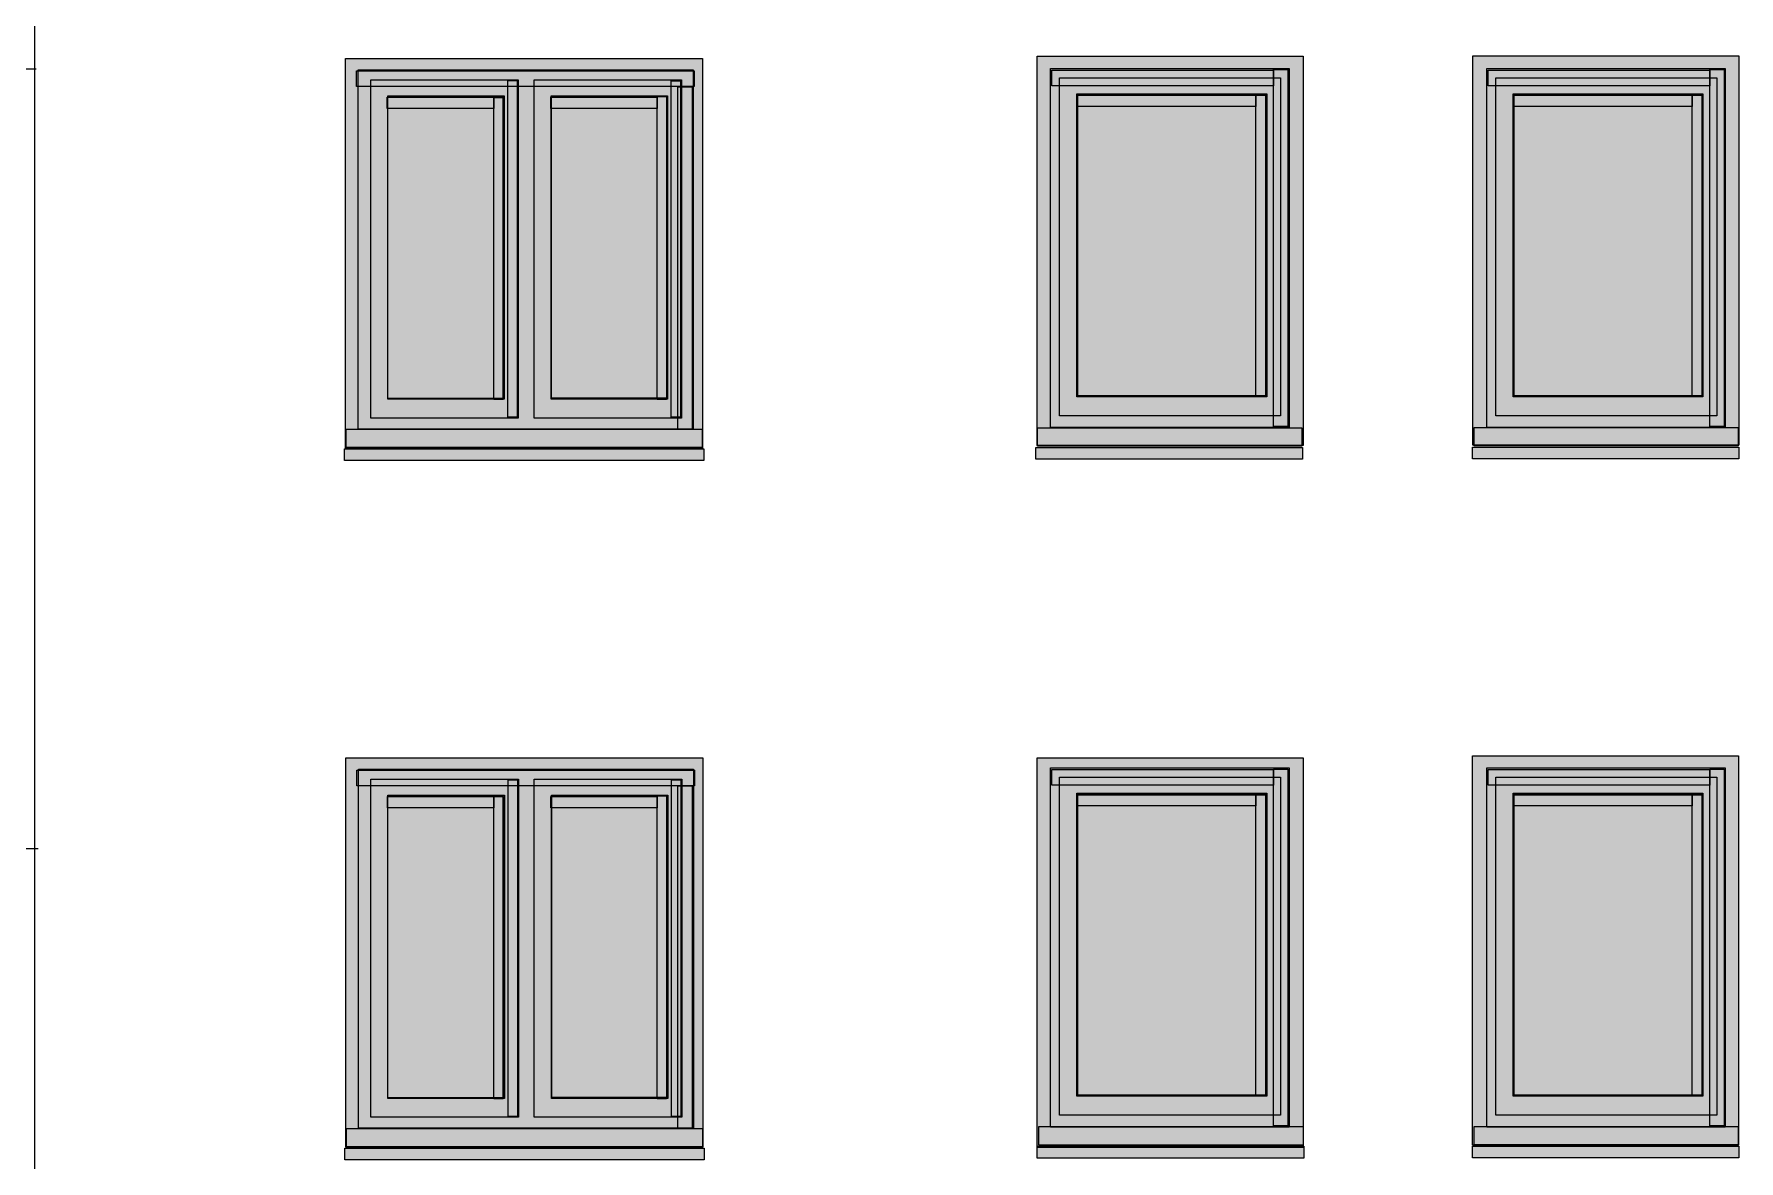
# Model space of a CAD drawing. Header units: millimetres. Extents: x 3716 to 41668, y 402 to 28530.
# Drawn here: x 12990 to 20061, y 8514 to 13188 of the extents above; entities that cross this region are included whole.
import ezdxf

# ---------------------------------------------------------------- set-up
doc = ezdxf.new("R2010")
doc.units = ezdxf.units.MM
doc.header["$LTSCALE"] = 50
for name, color, linetype in [('02_Grundstuecksgrenze', 8, 'Continuous'), ('05_Linien_stark', 7, 'Continuous'), ('06_Linien_fein', 3, 'Continuous')]:
    doc.layers.add(name, color=color, linetype=linetype)

msp = doc.modelspace()

# ---------------------------------------------------------------- hatches: boundary and pattern name
at = {"layer": '02_Grundstuecksgrenze', "transparency": 33554482}
for points in [[(14282.2, 13086.2), (15763.2, 13086.2), (15763.2, 11470.9), (14282.2, 11470.9)], [(14282.2, 13086.2), (15763.2, 13086.2), (15763.2, 11470.9), (14282.2, 11470.9)], [(17151.2, 13096.6), (18254.2, 13096.6), (18254.2, 11481.3), (17151.2, 11481.3)], [(17151.2, 13096.6), (18254.2, 13096.6), (18254.2, 11481.3), (17151.2, 11481.3)], [(18958, 13098), (20061, 13098), (20061, 11482.7), (18958, 11482.7)], [(18958, 13098), (20061, 13098), (20061, 11482.7), (18958, 11482.7)], [(17151.2, 10185.7), (18254.2, 10185.7), (18254.2, 8570.4), (17151.2, 8570.4)], [(17151.2, 10185.7), (18254.2, 10185.7), (18254.2, 8570.4), (17151.2, 8570.4)], [(18956.3, 10194.5), (20059.3, 10194.5), (20059.3, 8579.2), (18956.3, 8579.2)], [(18956.3, 10194.5), (20059.3, 10194.5), (20059.3, 8579.2), (18956.3, 8579.2)]]:
    msp.add_hatch(color=7, dxfattribs=at).paths.add_polyline_path(points)
at = {"layer": '02_Grundstuecksgrenze', "transparency": 33554572}
for points in [[(14327.8, 13034.8), (15727.8, 13034.8), (15727.8, 12969.8), (14327.8, 12969.8)], [(14327.8, 13034.8), (15727.8, 13034.8), (15727.8, 12969.8), (14327.8, 12969.8)], [(17211.7, 13038.5), (18131.2, 13038.5), (18131.2, 12973.5), (17211.7, 12973.5)], [(17211.7, 13038.5), (18131.2, 13038.5), (18131.2, 12973.5), (17211.7, 12973.5)], [(18130.6, 13040.1), (18190.4, 13040.1), (18190.4, 11560.8), (18130.6, 11560.8)], [(18130.6, 13040.1), (18190.4, 13040.1), (18190.4, 11560.8), (18130.6, 11560.8)], [(19021.2, 13038.5), (19940.7, 13038.5), (19940.7, 12973.5), (19021.2, 12973.5)], [(19021.2, 13038.5), (19940.7, 13038.5), (19940.7, 12973.5), (19021.2, 12973.5)], [(19940, 13040.1), (19999.9, 13040.1), (19999.9, 11560.8), (19940, 11560.8)], [(19940, 13040.1), (19999.9, 13040.1), (19999.9, 11560.8), (19940, 11560.8)], [(14955.3, 12995.5), (14994.1, 12995.5), (14994.1, 11598.8), (14955.3, 11598.8)], [(14955.3, 12995.5), (14994.1, 12995.5), (14994.1, 11598.8), (14955.3, 11598.8)], [(15632.9, 12994.2), (15671.7, 12994.2), (15671.7, 11598.8), (15632.9, 11598.8)], [(15632.9, 12994.2), (15671.7, 12994.2), (15671.7, 11598.8), (15632.9, 11598.8)], [(15659.9, 12969.3), (15719.1, 12969.3), (15719.1, 11548.6), (15659.9, 11548.6)], [(15659.9, 12969.3), (15719.1, 12969.3), (15719.1, 11548.6), (15659.9, 11548.6)], [(14455.2, 12925.5), (14896.5, 12925.5), (14896.5, 12878.8), (14455.2, 12878.8)], [(14455.2, 12925.5), (14896.5, 12925.5), (14896.5, 12878.8), (14455.2, 12878.8)], [(14896.5, 12925.3), (14935.3, 12925.3), (14935.3, 11672.4), (14896.5, 11672.4)], [(14896.5, 12925.3), (14935.3, 12925.3), (14935.3, 11672.4), (14896.5, 11672.4)], [(15132.9, 12925.5), (15574.1, 12925.5), (15574.1, 12878.8), (15132.9, 12878.8)], [(15132.9, 12925.5), (15574.1, 12925.5), (15574.1, 12878.8), (15132.9, 12878.8)], [(15574.2, 12928.2), (15613, 12928.2), (15613, 11672.4), (15574.2, 11672.4)], [(15574.2, 12928.2), (15613, 12928.2), (15613, 11672.4), (15574.2, 11672.4)], [(17317.3, 12934.2), (18058, 12934.2), (18058, 12887.5), (17317.3, 12887.5)], [(17317.3, 12934.2), (18058, 12934.2), (18058, 12887.5), (17317.3, 12887.5)], [(18058.1, 12933.7), (18097.3, 12933.7), (18097.3, 11684), (18058.1, 11684)], [(18058.1, 12933.7), (18097.3, 12933.7), (18097.3, 11684), (18058.1, 11684)], [(19126.7, 12934.2), (19867.5, 12934.2), (19867.5, 12887.5), (19126.7, 12887.5)], [(19126.7, 12934.2), (19867.5, 12934.2), (19867.5, 12887.5), (19126.7, 12887.5)], [(19867.5, 12933.7), (19906.7, 12933.7), (19906.7, 11684), (19867.5, 11684)], [(19867.5, 12933.7), (19906.7, 12933.7), (19906.7, 11684), (19867.5, 11684)], [(14277.6, 11467.4), (15768, 11467.4), (15768, 11418.6), (14277.6, 11418.6)], [(14277.6, 11467.4), (15768, 11467.4), (15768, 11418.6), (14277.6, 11418.6)], [(17145.5, 11473.3), (18250.4, 11473.3), (18250.4, 11424.6), (17145.5, 11424.6)], [(17145.5, 11473.3), (18250.4, 11473.3), (18250.4, 11424.6), (17145.5, 11424.6)], [(18955.5, 11474.3), (20060.4, 11474.3), (20060.4, 11425.5), (18955.5, 11425.5)], [(18955.5, 11474.3), (20060.4, 11474.3), (20060.4, 11425.5), (18955.5, 11425.5)], [(14328.7, 10134.7), (15728.7, 10134.7), (15728.7, 10069.8), (14328.7, 10069.8)], [(14328.7, 10134.7), (15728.7, 10134.7), (15728.7, 10069.8), (14328.7, 10069.8)], [(17211.7, 10137.4), (18131.2, 10137.4), (18131.2, 10072.4), (17211.7, 10072.4)], [(17211.7, 10137.4), (18131.2, 10137.4), (18131.2, 10072.4), (17211.7, 10072.4)], [(18130.6, 10139), (18190.4, 10139), (18190.4, 8659.7), (18130.6, 8659.7)], [(18130.6, 10139), (18190.4, 10139), (18190.4, 8659.7), (18130.6, 8659.7)], [(19021.2, 10137.4), (19940.7, 10137.4), (19940.7, 10072.4), (19021.2, 10072.4)], [(19021.2, 10137.4), (19940.7, 10137.4), (19940.7, 10072.4), (19021.2, 10072.4)], [(19940, 10139), (19999.9, 10139), (19999.9, 8659.7), (19940, 8659.7)], [(19940, 10139), (19999.9, 10139), (19999.9, 8659.7), (19940, 8659.7)], [(14956.3, 10095.4), (14995, 10095.4), (14995, 8698.8), (14956.3, 8698.8)], [(14956.3, 10095.4), (14995, 10095.4), (14995, 8698.8), (14956.3, 8698.8)], [(15633.9, 10094.2), (15672.7, 10094.2), (15672.7, 8698.8), (15633.9, 8698.8)], [(15633.9, 10094.2), (15672.7, 10094.2), (15672.7, 8698.8), (15633.9, 8698.8)], [(15660.9, 10069.3), (15720.1, 10069.3), (15720.1, 8648.6), (15660.9, 8648.6)], [(15660.9, 10069.3), (15720.1, 10069.3), (15720.1, 8648.6), (15660.9, 8648.6)], [(14456.2, 10025.5), (14897.5, 10025.5), (14897.5, 9978.8), (14456.2, 9978.8)], [(14456.2, 10025.5), (14897.5, 10025.5), (14897.5, 9978.8), (14456.2, 9978.8)], [(14897.5, 10025.3), (14936.3, 10025.3), (14936.3, 8772.3), (14897.5, 8772.3)], [(14897.5, 10025.3), (14936.3, 10025.3), (14936.3, 8772.3), (14897.5, 8772.3)], [(15133.8, 10025.5), (15575.1, 10025.5), (15575.1, 9978.8), (15133.8, 9978.8)], [(15133.8, 10025.5), (15575.1, 10025.5), (15575.1, 9978.8), (15133.8, 9978.8)], [(15575.1, 10028.2), (15613.9, 10028.2), (15613.9, 8772.3), (15575.1, 8772.3)], [(15575.1, 10028.2), (15613.9, 10028.2), (15613.9, 8772.3), (15575.1, 8772.3)], [(17317.3, 10033.1), (18058, 10033.1), (18058, 9986.4), (17317.3, 9986.4)], [(17317.3, 10033.1), (18058, 10033.1), (18058, 9986.4), (17317.3, 9986.4)], [(18058.1, 10032.6), (18097.3, 10032.6), (18097.3, 8782.9), (18058.1, 8782.9)], [(18058.1, 10032.6), (18097.3, 10032.6), (18097.3, 8782.9), (18058.1, 8782.9)], [(19126.7, 10033.1), (19867.5, 10033.1), (19867.5, 9986.4), (19126.7, 9986.4)], [(19126.7, 10033.1), (19867.5, 10033.1), (19867.5, 9986.4), (19126.7, 9986.4)], [(19867.5, 10032.6), (19906.7, 10032.6), (19906.7, 8782.9), (19867.5, 8782.9)], [(19867.5, 10032.6), (19906.7, 10032.6), (19906.7, 8782.9), (19867.5, 8782.9)], [(14278.5, 8567.4), (15768.9, 8567.4), (15768.9, 8518.6), (14278.5, 8518.6)], [(14278.5, 8567.4), (15768.9, 8567.4), (15768.9, 8518.6), (14278.5, 8518.6)], [(17151.1, 8574.9), (18256, 8574.9), (18256, 8526.1), (17151.1, 8526.1)], [(17151.1, 8574.9), (18256, 8574.9), (18256, 8526.1), (17151.1, 8526.1)], [(18955.6, 8575.8), (20060.5, 8575.8), (20060.5, 8527), (18955.6, 8527)], [(18955.6, 8575.8), (20060.5, 8575.8), (20060.5, 8527), (18955.6, 8527)]]:
    msp.add_hatch(color=7, dxfattribs=at).paths.add_polyline_path(points)
at = {"layer": '02_Grundstuecksgrenze', "transparency": 33554590}
for points in [[(14457.1, 12929.2), (14933.8, 12929.2), (14933.8, 11676.5), (14457.1, 11676.5)], [(14457.1, 12929.2), (14933.8, 12929.2), (14933.8, 11676.5), (14457.1, 11676.5)], [(15136.6, 12930.6), (15613.2, 12930.6), (15613.2, 11677.9), (15136.6, 11677.9)], [(15136.6, 12930.6), (15613.2, 12930.6), (15613.2, 11677.9), (15136.6, 11677.9)], [(17319.8, 12936.4), (18100.5, 12936.4), (18100.5, 11687.9), (17319.8, 11687.9)], [(17319.8, 12936.4), (18100.5, 12936.4), (18100.5, 11687.9), (17319.8, 11687.9)], [(19129.2, 12936.4), (19909.9, 12936.4), (19909.9, 11687.9), (19129.2, 11687.9)], [(19129.2, 12936.4), (19909.9, 12936.4), (19909.9, 11687.9), (19129.2, 11687.9)], [(14458.1, 10029.2), (14934.7, 10029.2), (14934.7, 8776.5), (14458.1, 8776.5)], [(14458.1, 10029.2), (14934.7, 10029.2), (14934.7, 8776.5), (14458.1, 8776.5)], [(15137.5, 10030.6), (15614.2, 10030.6), (15614.2, 8777.9), (15137.5, 8777.9)], [(15137.5, 10030.6), (15614.2, 10030.6), (15614.2, 8777.9), (15137.5, 8777.9)], [(17319.8, 10035.2), (18100.5, 10035.2), (18100.5, 8786.8), (17319.8, 8786.8)], [(17319.8, 10035.2), (18100.5, 10035.2), (18100.5, 8786.8), (17319.8, 8786.8)], [(19129.2, 10035.2), (19909.9, 10035.2), (19909.9, 8786.8), (19129.2, 8786.8)], [(19129.2, 10035.2), (19909.9, 10035.2), (19909.9, 8786.8), (19129.2, 8786.8)]]:
    msp.add_hatch(color=7, dxfattribs=at).paths.add_polyline_path(points)
at = {"layer": '02_Grundstuecksgrenze', "transparency": 33554485}
msp.add_hatch(color=7, dxfattribs=at).paths.add_polyline_path([(14283.2, 10186.2), (15764.2, 10186.2), (15764.2, 8570.9), (14283.2, 8570.9)])
msp.add_hatch(color=7, dxfattribs=at).paths.add_polyline_path([(14283.2, 10186.2), (15764.2, 10186.2), (15764.2, 8570.9), (14283.2, 8570.9)])

# ---------------------------------------------------------------- linework, layer by layer
at = {"layer": '02_Grundstuecksgrenze'}
for points in [[(14282.2, 13086.2), (15763.2, 13086.2), (15763.2, 11470.9), (14282.2, 11470.9)], [(14282.2, 13086.2), (15763.2, 13086.2), (15763.2, 11470.9), (14282.2, 11470.9)], [(17151.2, 13096.6), (18254.2, 13096.6), (18254.2, 11481.3), (17151.2, 11481.3)], [(17151.2, 13096.6), (18254.2, 13096.6), (18254.2, 11481.3), (17151.2, 11481.3)], [(18958, 13098), (20061, 13098), (20061, 11482.7), (18958, 11482.7)], [(18958, 13098), (20061, 13098), (20061, 11482.7), (18958, 11482.7)], [(14327.8, 13034.8), (15727.8, 13034.8), (15727.8, 12969.8), (14327.8, 12969.8)], [(14327.8, 13034.8), (15727.8, 13034.8), (15727.8, 12969.8), (14327.8, 12969.8)], [(17211.7, 13038.5), (18131.2, 13038.5), (18131.2, 12973.5), (17211.7, 12973.5)], [(17211.7, 13038.5), (18131.2, 13038.5), (18131.2, 12973.5), (17211.7, 12973.5)], [(18130.6, 13040.1), (18190.4, 13040.1), (18190.4, 11560.8), (18130.6, 11560.8)], [(18130.6, 13040.1), (18190.4, 13040.1), (18190.4, 11560.8), (18130.6, 11560.8)], [(19021.2, 13038.5), (19940.7, 13038.5), (19940.7, 12973.5), (19021.2, 12973.5)], [(19021.2, 13038.5), (19940.7, 13038.5), (19940.7, 12973.5), (19021.2, 12973.5)], [(19940, 13040.1), (19999.9, 13040.1), (19999.9, 11560.8), (19940, 11560.8)], [(19940, 13040.1), (19999.9, 13040.1), (19999.9, 11560.8), (19940, 11560.8)], [(14955.3, 12995.5), (14994.1, 12995.5), (14994.1, 11598.8), (14955.3, 11598.8)], [(14955.3, 12995.5), (14994.1, 12995.5), (14994.1, 11598.8), (14955.3, 11598.8)], [(15632.9, 12994.2), (15671.7, 12994.2), (15671.7, 11598.8), (15632.9, 11598.8)], [(15632.9, 12994.2), (15671.7, 12994.2), (15671.7, 11598.8), (15632.9, 11598.8)], [(15659.9, 12969.3), (15719.1, 12969.3), (15719.1, 11548.6), (15659.9, 11548.6)], [(15659.9, 12969.3), (15719.1, 12969.3), (15719.1, 11548.6), (15659.9, 11548.6)], [(14455.2, 12925.5), (14896.5, 12925.5), (14896.5, 12878.8), (14455.2, 12878.8)], [(14455.2, 12925.5), (14896.5, 12925.5), (14896.5, 12878.8), (14455.2, 12878.8)], [(14457.1, 12929.2), (14933.8, 12929.2), (14933.8, 11676.5), (14457.1, 11676.5)], [(14457.1, 12929.2), (14933.8, 12929.2), (14933.8, 11676.5), (14457.1, 11676.5)], [(14896.5, 12925.3), (14935.3, 12925.3), (14935.3, 11672.4), (14896.5, 11672.4)], [(14896.5, 12925.3), (14935.3, 12925.3), (14935.3, 11672.4), (14896.5, 11672.4)], [(15132.9, 12925.5), (15574.1, 12925.5), (15574.1, 12878.8), (15132.9, 12878.8)], [(15132.9, 12925.5), (15574.1, 12925.5), (15574.1, 12878.8), (15132.9, 12878.8)], [(15136.6, 12930.6), (15613.2, 12930.6), (15613.2, 11677.9), (15136.6, 11677.9)], [(15136.6, 12930.6), (15613.2, 12930.6), (15613.2, 11677.9), (15136.6, 11677.9)], [(15574.2, 12928.2), (15613, 12928.2), (15613, 11672.4), (15574.2, 11672.4)], [(15574.2, 12928.2), (15613, 12928.2), (15613, 11672.4), (15574.2, 11672.4)], [(17317.3, 12934.2), (18058, 12934.2), (18058, 12887.5), (17317.3, 12887.5)], [(17317.3, 12934.2), (18058, 12934.2), (18058, 12887.5), (17317.3, 12887.5)], [(17319.8, 12936.4), (18100.5, 12936.4), (18100.5, 11687.9), (17319.8, 11687.9)], [(17319.8, 12936.4), (18100.5, 12936.4), (18100.5, 11687.9), (17319.8, 11687.9)], [(18058.1, 12933.7), (18097.3, 12933.7), (18097.3, 11684), (18058.1, 11684)], [(18058.1, 12933.7), (18097.3, 12933.7), (18097.3, 11684), (18058.1, 11684)], [(19126.7, 12934.2), (19867.5, 12934.2), (19867.5, 12887.5), (19126.7, 12887.5)], [(19126.7, 12934.2), (19867.5, 12934.2), (19867.5, 12887.5), (19126.7, 12887.5)], [(19129.2, 12936.4), (19909.9, 12936.4), (19909.9, 11687.9), (19129.2, 11687.9)], [(19129.2, 12936.4), (19909.9, 12936.4), (19909.9, 11687.9), (19129.2, 11687.9)], [(19867.5, 12933.7), (19906.7, 12933.7), (19906.7, 11684), (19867.5, 11684)], [(19867.5, 12933.7), (19906.7, 12933.7), (19906.7, 11684), (19867.5, 11684)], [(14277.6, 11467.4), (15768, 11467.4), (15768, 11418.6), (14277.6, 11418.6)], [(14277.6, 11467.4), (15768, 11467.4), (15768, 11418.6), (14277.6, 11418.6)], [(17145.5, 11473.3), (18250.4, 11473.3), (18250.4, 11424.6), (17145.5, 11424.6)], [(17145.5, 11473.3), (18250.4, 11473.3), (18250.4, 11424.6), (17145.5, 11424.6)], [(18955.5, 11474.3), (20060.4, 11474.3), (20060.4, 11425.5), (18955.5, 11425.5)], [(18955.5, 11474.3), (20060.4, 11474.3), (20060.4, 11425.5), (18955.5, 11425.5)], [(14283.2, 10186.2), (15764.2, 10186.2), (15764.2, 8570.9), (14283.2, 8570.9)], [(14283.2, 10186.2), (15764.2, 10186.2), (15764.2, 8570.9), (14283.2, 8570.9)], [(17151.2, 10185.7), (18254.2, 10185.7), (18254.2, 8570.4), (17151.2, 8570.4)], [(17151.2, 10185.7), (18254.2, 10185.7), (18254.2, 8570.4), (17151.2, 8570.4)], [(18956.3, 10194.5), (20059.3, 10194.5), (20059.3, 8579.2), (18956.3, 8579.2)], [(18956.3, 10194.5), (20059.3, 10194.5), (20059.3, 8579.2), (18956.3, 8579.2)], [(14328.7, 10134.7), (15728.7, 10134.7), (15728.7, 10069.8), (14328.7, 10069.8)], [(14328.7, 10134.7), (15728.7, 10134.7), (15728.7, 10069.8), (14328.7, 10069.8)], [(17211.7, 10137.4), (18131.2, 10137.4), (18131.2, 10072.4), (17211.7, 10072.4)], [(17211.7, 10137.4), (18131.2, 10137.4), (18131.2, 10072.4), (17211.7, 10072.4)], [(18130.6, 10139), (18190.4, 10139), (18190.4, 8659.7), (18130.6, 8659.7)], [(18130.6, 10139), (18190.4, 10139), (18190.4, 8659.7), (18130.6, 8659.7)], [(19021.2, 10137.4), (19940.7, 10137.4), (19940.7, 10072.4), (19021.2, 10072.4)], [(19021.2, 10137.4), (19940.7, 10137.4), (19940.7, 10072.4), (19021.2, 10072.4)], [(19940, 10139), (19999.9, 10139), (19999.9, 8659.7), (19940, 8659.7)], [(19940, 10139), (19999.9, 10139), (19999.9, 8659.7), (19940, 8659.7)], [(14956.3, 10095.4), (14995, 10095.4), (14995, 8698.8), (14956.3, 8698.8)], [(14956.3, 10095.4), (14995, 10095.4), (14995, 8698.8), (14956.3, 8698.8)], [(15633.9, 10094.2), (15672.7, 10094.2), (15672.7, 8698.8), (15633.9, 8698.8)], [(15633.9, 10094.2), (15672.7, 10094.2), (15672.7, 8698.8), (15633.9, 8698.8)], [(15660.9, 10069.3), (15720.1, 10069.3), (15720.1, 8648.6), (15660.9, 8648.6)], [(15660.9, 10069.3), (15720.1, 10069.3), (15720.1, 8648.6), (15660.9, 8648.6)], [(14456.2, 10025.5), (14897.5, 10025.5), (14897.5, 9978.8), (14456.2, 9978.8)], [(14456.2, 10025.5), (14897.5, 10025.5), (14897.5, 9978.8), (14456.2, 9978.8)], [(14458.1, 10029.2), (14934.7, 10029.2), (14934.7, 8776.5), (14458.1, 8776.5)], [(14458.1, 10029.2), (14934.7, 10029.2), (14934.7, 8776.5), (14458.1, 8776.5)], [(14897.5, 10025.3), (14936.3, 10025.3), (14936.3, 8772.3), (14897.5, 8772.3)], [(14897.5, 10025.3), (14936.3, 10025.3), (14936.3, 8772.3), (14897.5, 8772.3)], [(15133.8, 10025.5), (15575.1, 10025.5), (15575.1, 9978.8), (15133.8, 9978.8)], [(15133.8, 10025.5), (15575.1, 10025.5), (15575.1, 9978.8), (15133.8, 9978.8)], [(15137.5, 10030.6), (15614.2, 10030.6), (15614.2, 8777.9), (15137.5, 8777.9)], [(15137.5, 10030.6), (15614.2, 10030.6), (15614.2, 8777.9), (15137.5, 8777.9)], [(15575.1, 10028.2), (15613.9, 10028.2), (15613.9, 8772.3), (15575.1, 8772.3)], [(15575.1, 10028.2), (15613.9, 10028.2), (15613.9, 8772.3), (15575.1, 8772.3)], [(17317.3, 10033.1), (18058, 10033.1), (18058, 9986.4), (17317.3, 9986.4)], [(17317.3, 10033.1), (18058, 10033.1), (18058, 9986.4), (17317.3, 9986.4)], [(17319.8, 10035.2), (18100.5, 10035.2), (18100.5, 8786.8), (17319.8, 8786.8)], [(17319.8, 10035.2), (18100.5, 10035.2), (18100.5, 8786.8), (17319.8, 8786.8)], [(18058.1, 10032.6), (18097.3, 10032.6), (18097.3, 8782.9), (18058.1, 8782.9)], [(18058.1, 10032.6), (18097.3, 10032.6), (18097.3, 8782.9), (18058.1, 8782.9)], [(19126.7, 10033.1), (19867.5, 10033.1), (19867.5, 9986.4), (19126.7, 9986.4)], [(19126.7, 10033.1), (19867.5, 10033.1), (19867.5, 9986.4), (19126.7, 9986.4)], [(19129.2, 10035.2), (19909.9, 10035.2), (19909.9, 8786.8), (19129.2, 8786.8)], [(19129.2, 10035.2), (19909.9, 10035.2), (19909.9, 8786.8), (19129.2, 8786.8)], [(19867.5, 10032.6), (19906.7, 10032.6), (19906.7, 8782.9), (19867.5, 8782.9)], [(19867.5, 10032.6), (19906.7, 10032.6), (19906.7, 8782.9), (19867.5, 8782.9)], [(14278.5, 8567.4), (15768.9, 8567.4), (15768.9, 8518.6), (14278.5, 8518.6)], [(14278.5, 8567.4), (15768.9, 8567.4), (15768.9, 8518.6), (14278.5, 8518.6)], [(17151.1, 8574.9), (18256, 8574.9), (18256, 8526.1), (17151.1, 8526.1)], [(17151.1, 8574.9), (18256, 8574.9), (18256, 8526.1), (17151.1, 8526.1)], [(18955.6, 8575.8), (20060.5, 8575.8), (20060.5, 8527), (18955.6, 8527)], [(18955.6, 8575.8), (20060.5, 8575.8), (20060.5, 8527), (18955.6, 8527)]]:
    msp.add_lwpolyline(points, close=True, dxfattribs=at)
at = {"layer": '05_Linien_stark', "lineweight": 15}
msp.add_line((12993.2, 2907.5), (12993.2, 24154.2), dxfattribs=at)
at = {"layer": '05_Linien_stark', "lineweight": 20}
for points in [[(14334.9, 13038.8), (15724.3, 13038.8), (15724.3, 11549.3), (14334.9, 11549.3)], [(14334.9, 13038.8), (15724.3, 13038.8), (15724.3, 11549.3), (14334.9, 11549.3)], [(17205.9, 13045.3), (18195.3, 13045.3), (18195.3, 11555.9), (17205.9, 11555.9)], [(17205.9, 13045.3), (18195.3, 13045.3), (18195.3, 11555.9), (17205.9, 11555.9)], [(19015.3, 13045.3), (20004.7, 13045.3), (20004.7, 11555.9), (19015.3, 11555.9)], [(19015.3, 13045.3), (20004.7, 13045.3), (20004.7, 11555.9), (19015.3, 11555.9)], [(14386.3, 12997.4), (14998.1, 12997.4), (14998.1, 11595.1), (14386.3, 11595.1)], [(14386.3, 12997.4), (14998.1, 12997.4), (14998.1, 11595.1), (14386.3, 11595.1)], [(15064, 12997.4), (15675.7, 12997.4), (15675.7, 11595.1), (15064, 11595.1)], [(15064, 12997.4), (15675.7, 12997.4), (15675.7, 11595.1), (15064, 11595.1)], [(17242.8, 13006.6), (18160, 13006.6), (18160, 11604.6), (17242.8, 11604.6)], [(17242.8, 13006.6), (18160, 13006.6), (18160, 11604.6), (17242.8, 11604.6)], [(17314.8, 12940.2), (18102.5, 12940.2), (18102.5, 11683.2), (17314.8, 11683.2)], [(17314.8, 12940.2), (18102.5, 12940.2), (18102.5, 11683.2), (17314.8, 11683.2)], [(19052.3, 13006.6), (19969.4, 13006.6), (19969.4, 11604.6), (19052.3, 11604.6)], [(19052.3, 13006.6), (19969.4, 13006.6), (19969.4, 11604.6), (19052.3, 11604.6)], [(19124.3, 12940.2), (19912, 12940.2), (19912, 11683.2), (19124.3, 11683.2)], [(19124.3, 12940.2), (19912, 12940.2), (19912, 11683.2), (19124.3, 11683.2)], [(14457.1, 12931), (14940.4, 12931), (14940.4, 11673.7), (14457.1, 11673.7)], [(14457.1, 12931), (14940.4, 12931), (14940.4, 11673.7), (14457.1, 11673.7)], [(15134.7, 12931), (15618, 12931), (15618, 11673.7), (15134.7, 11673.7)], [(15134.7, 12931), (15618, 12931), (15618, 11673.7), (15134.7, 11673.7)], [(14285, 11548.8), (15761.8, 11548.8), (15761.8, 11472.8), (14285, 11472.8)], [(14285, 11548.8), (15761.8, 11548.8), (15761.8, 11472.8), (14285, 11472.8)], [(17152.4, 11554.8), (18248.4, 11554.8), (18248.4, 11478.8), (17152.4, 11478.8)], [(17152.4, 11554.8), (18248.4, 11554.8), (18248.4, 11478.8), (17152.4, 11478.8)], [(18962.4, 11555.7), (20058.4, 11555.7), (20058.4, 11479.7), (18962.4, 11479.7)], [(18962.4, 11555.7), (20058.4, 11555.7), (20058.4, 11479.7), (18962.4, 11479.7)], [(14335.9, 10138.8), (15725.3, 10138.8), (15725.3, 8649.4), (14335.9, 8649.4)], [(14335.9, 10138.8), (15725.3, 10138.8), (15725.3, 8649.4), (14335.9, 8649.4)], [(17205.9, 10144.2), (18195.3, 10144.2), (18195.3, 8654.8), (17205.9, 8654.8)], [(17205.9, 10144.2), (18195.3, 10144.2), (18195.3, 8654.8), (17205.9, 8654.8)], [(19015.3, 10144.2), (20004.7, 10144.2), (20004.7, 8654.8), (19015.3, 8654.8)], [(19015.3, 10144.2), (20004.7, 10144.2), (20004.7, 8654.8), (19015.3, 8654.8)], [(14387.3, 10097.4), (14999.1, 10097.4), (14999.1, 8695.1), (14387.3, 8695.1)], [(14387.3, 10097.4), (14999.1, 10097.4), (14999.1, 8695.1), (14387.3, 8695.1)], [(15065, 10097.4), (15676.7, 10097.4), (15676.7, 8695.1), (15065, 8695.1)], [(15065, 10097.4), (15676.7, 10097.4), (15676.7, 8695.1), (15065, 8695.1)], [(17242.8, 10105.5), (18160, 10105.5), (18160, 8703.5), (17242.8, 8703.5)], [(17242.8, 10105.5), (18160, 10105.5), (18160, 8703.5), (17242.8, 8703.5)], [(19052.3, 10105.5), (19969.4, 10105.5), (19969.4, 8703.5), (19052.3, 8703.5)], [(19052.3, 10105.5), (19969.4, 10105.5), (19969.4, 8703.5), (19052.3, 8703.5)], [(14458.1, 10031), (14941.3, 10031), (14941.3, 8773.7), (14458.1, 8773.7)], [(14458.1, 10031), (14941.3, 10031), (14941.3, 8773.7), (14458.1, 8773.7)], [(15135.7, 10031), (15619, 10031), (15619, 8773.7), (15135.7, 8773.7)], [(15135.7, 10031), (15619, 10031), (15619, 8773.7), (15135.7, 8773.7)], [(17314.8, 10039.1), (18102.5, 10039.1), (18102.5, 8782.1), (17314.8, 8782.1)], [(17314.8, 10039.1), (18102.5, 10039.1), (18102.5, 8782.1), (17314.8, 8782.1)], [(19124.3, 10039.1), (19912, 10039.1), (19912, 8782.1), (19124.3, 8782.1)], [(19124.3, 10039.1), (19912, 10039.1), (19912, 8782.1), (19124.3, 8782.1)], [(14286, 8648.8), (15762.8, 8648.8), (15762.8, 8572.8), (14286, 8572.8)], [(14286, 8648.8), (15762.8, 8648.8), (15762.8, 8572.8), (14286, 8572.8)], [(17158, 8656.3), (18254.1, 8656.3), (18254.1, 8580.2), (17158, 8580.2)], [(17158, 8656.3), (18254.1, 8656.3), (18254.1, 8580.2), (17158, 8580.2)], [(18962.5, 8657.2), (20058.6, 8657.2), (20058.6, 8581.1), (18962.5, 8581.1)], [(18962.5, 8657.2), (20058.6, 8657.2), (20058.6, 8581.1), (18962.5, 8581.1)]]:
    msp.add_lwpolyline(points, close=True, dxfattribs=at)
at = {"layer": '06_Linien_fein', "lineweight": 9}
for p, q in [((9983.9, 13043.4), (12998.4, 13043.4)), ((9865.1, 9809.4), (13006.9, 9809.4)), ((9865.1, 9809.4), (13006.9, 9809.4))]:
    msp.add_line(p, q, dxfattribs=at)

doc.saveas('drawing.dxf')
